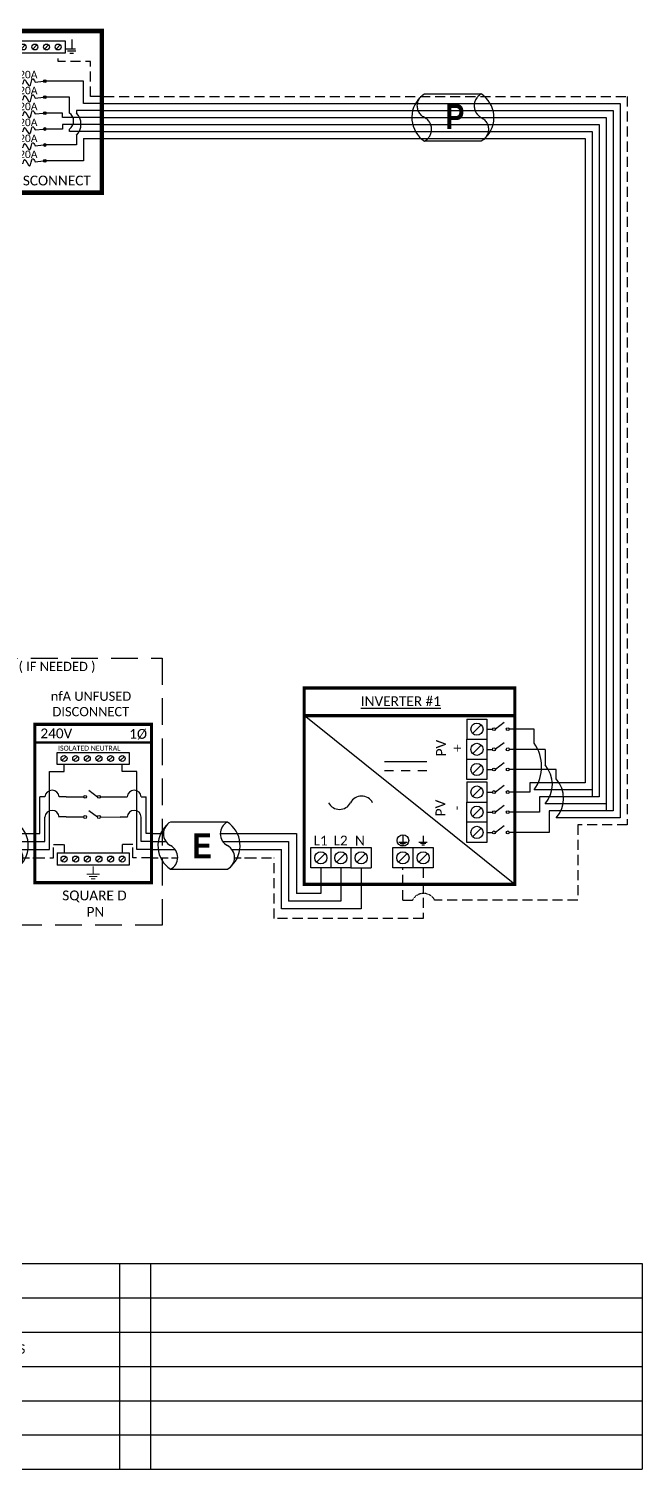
# Model space of a CAD drawing. Header units: feet. Extents: x 14113 to 14727, y 21598 to 22142.
# Drawn here: x 14497 to 14727, y 21598 to 22136 of the extents above; entities that cross this region are included whole.
import ezdxf

# ---------------------------------------------------------------- set-up
doc = ezdxf.new("R2010")
doc.units = ezdxf.units.FT
doc.header["$MEASUREMENT"] = 0
doc.linetypes.add('DASHED', pattern=[0.75, 0.5, -0.25])
doc.linetypes.add('HIDDEN', pattern=[0.375, 0.25, -0.125])
doc.layers.add('TEXT', color=7, linetype='Continuous')
doc.styles.add('ONE LINE TXT', font='techb___.ttf')
doc.styles.get("Standard").update_dxf_attribs({"font": 'CALIBRI.TTF'})

# ---------------------------------------------------------------- blocks, each defined once
blk = doc.blocks.new('*U30')
at = {"color": 7, "linetype": 'Continuous'}
for p, q in [((-7.14, 13.31), (-28.39, 13.31)), ((-28.39, -4.31), (-7.14, -4.31))]:
    blk.add_line(p, q, dxfattribs=at)
at = {"color": 7}
for p, q in [((-35.53, 9), (-31.05, 9)), ((-9.81, 9), (0, 9))]:
    blk.add_line(p, q, dxfattribs=at)
at = {"color": 10}
for p, q in [((-35.53, 6), (-30.11, 6)), ((-8.87, 6), (0, 6))]:
    blk.add_line(p, q, dxfattribs=at)
at = {"color": 253}
for p, q in [((-35.53, 3), (-26.66, 3)), ((-5.41, 3), (0, 3))]:
    blk.add_line(p, q, dxfattribs=at)
at = {"color": 92, "linetype": 'HIDDEN', "ltscale": 10}
for p, q in [((-4.48, 0), (0, 0)), ((-35.53, 0), (-25.72, 0))]:
    blk.add_line(p, q, dxfattribs=at)
at = {"color": 7, "linetype": 'Continuous'}
for centre, start, end in [((-22.54, 4.5), 133.9732, 236.4265), ((-12.99, 4.5), 313.9732, 56.4265)]:
    blk.add_arc(centre, 10.58, start, end, dxfattribs=at)
at = {"linetype": 'Continuous'}
for centre, start, end in [((-26.08, 8.91), 117.6639, 242.3361), ((-4.83, 8.91), 117.6639, 242.3361), ((-30.7, 0.09), 297.6639, 62.3361), ((-9.45, 0.09), 297.6639, 62.3361)]:
    blk.add_arc(centre, 4.98, start, end, dxfattribs=at)
blk = doc.blocks.new('unfusedDisconnect')
at = {"lineweight": 50}
blk.add_line((-43.61, 43.06), (0, 43.06), dxfattribs=at)
at = {"color": 1, "linetype": 'Continuous'}
for p, q in [((-35.27, 34.78), (-35.27, 39.32)), ((-35.27, 39.32), (-8.32, 39.32)), ((-8.32, 39.32), (-8.32, 34.78)), ((-8.32, 34.78), (-35.27, 34.78)), ((-31.89, 22.73), (-25.32, 22.73)), ((-23.43, 25.18), (-20.16, 22.74)), ((-19.08, 22.73), (-11.7, 22.73)), ((-23.43, 17.65), (-20.16, 15.2)), ((-31.89, 15.2), (-25.32, 15.2)), ((-19.08, 15.2), (-11.7, 15.19)), ((-35.27, 1.76), (-8.32, 1.76)), ((-35.27, 1.76), (-35.27, -2.78)), ((-8.32, 1.76), (-8.32, -2.78)), ((-8.32, -2.78), (-35.27, -2.78))]:
    blk.add_line(p, q, dxfattribs=at)
at = {"color": 4, "linetype": 'Continuous'}
for p, q in [((-31.89, 37.83), (-33.46, 36.26)), ((-27.53, 37.83), (-29.11, 36.26)), ((-23.18, 37.83), (-24.76, 36.26)), ((-18.83, 37.83), (-20.41, 36.26)), ((-14.48, 37.83), (-16.06, 36.26)), ((-10.13, 37.83), (-11.7, 36.26)), ((-31.89, 0.28), (-33.46, -1.3)), ((-27.53, 0.28), (-29.11, -1.3)), ((-23.18, 0.28), (-24.76, -1.3)), ((-18.83, 0.28), (-20.41, -1.3)), ((-14.48, 0.28), (-16.06, -1.3)), ((-10.13, 0.28), (-11.7, -1.3))]:
    blk.add_line(p, q, dxfattribs=at)
at = {"color": 253, "linetype": 'Continuous'}
for p, q in [((-32.67, 32.17), (-32.67, 34.78)), ((-10.92, 32.17), (-10.92, 34.78)), ((-38.16, 3), (-38.16, 32.17)), ((-38.16, 32.17), (-32.67, 32.17)), ((-5.43, 32.17), (-10.92, 32.17)), ((-5.43, 3), (-5.43, 32.17)), ((-43.61, 3), (-38.16, 3)), ((0, 3), (-5.43, 3))]:
    blk.add_line(p, q, dxfattribs=at)
at = {"color": 7, "linetype": 'Continuous'}
for p, q in [((-41.66, 9), (-41.66, 22.73)), ((-39.8, 22.73), (-41.66, 22.73)), ((-31.89, 22.73), (-34.52, 22.73)), ((-11.7, 22.73), (-9.07, 22.73)), ((-3.79, 22.73), (-1.93, 22.73)), ((-1.93, 9), (-1.93, 22.73))]:
    blk.add_line(p, q, dxfattribs=at)
at = {"color": 10, "linetype": 'Continuous'}
for p, q in [((-39.8, 6), (-39.8, 15.2)), ((-31.89, 15.2), (-34.52, 15.2)), ((-11.7, 15.2), (-9.07, 15.2)), ((-3.79, 6), (-3.79, 15.2)), ((-43.61, 6), (-39.8, 6)), ((0, 6), (-3.79, 6))]:
    blk.add_line(p, q, dxfattribs=at)
at = {"color": 7}
for p, q in [((-43.61, 9), (-41.66, 9)), ((0, 9), (-1.93, 9))]:
    blk.add_line(p, q, dxfattribs=at)
at = {"color": 92, "linetype": 'HIDDEN', "ltscale": 15}
for p, q in [((-43.61, 0), (-36.58, 0)), ((-36.58, 0), (-36.58, 4.9)), ((-36.58, 4.9), (-32.67, 4.9)), ((-32.67, 4.9), (-32.67, 1.76)), ((-7.01, 4.9), (-10.92, 4.9)), ((-10.92, 4.9), (-10.92, 1.76)), ((-7.01, 0), (-7.01, 4.9)), ((0, 0), (-7.01, 0))]:
    blk.add_line(p, q, dxfattribs=at)
at = {"lineweight": 50, "const_width": 1.19}
blk.add_lwpolyline([(-43.61, -9.34), (-43.61, 49.84), (0, 49.84), (0, -9.34)], close=True, dxfattribs=at)
at = {"color": 92, "linetype": 'Continuous', "lineweight": 5, "ltscale": 0.05, "flags": 128}
for points in [[(-21.8, -3.32), (-21.8, -6.17)], [(-24.14, -6.17), (-19.45, -6.17)], [(-20.27, -7.03), (-23.32, -7.03)], [(-21.08, -7.9), (-22.51, -7.9)]]:
    blk.add_lwpolyline(points, dxfattribs=at)
at = {"color": 4, "linetype": 'Continuous'}
for centre in [(-32.67, 37.05), (-28.32, 37.05), (-23.97, 37.05), (-19.62, 37.05), (-15.27, 37.05), (-10.92, 37.05), (-32.67, -0.51), (-28.32, -0.51), (-23.97, -0.51), (-19.62, -0.51), (-15.27, -0.51), (-10.92, -0.51)]:
    blk.add_circle(centre, 1.11, dxfattribs=at)
at = {"color": 1, "linetype": 'Continuous'}
for centre in [(-24.78, 22.73), (-19.62, 22.73), (-24.78, 15.2), (-19.62, 15.2)]:
    blk.add_circle(centre, 0.541, dxfattribs=at)
at = {"color": 7, "linetype": 'Continuous'}
for centre in [(-37.16, 22.58), (-6.43, 22.58)]:
    blk.add_arc(centre, 2.64, 3.2819, 176.7181, dxfattribs=at)
at = {"color": 10, "linetype": 'Continuous'}
for centre in [(-37.16, 15.04), (-6.43, 15.04)]:
    blk.add_arc(centre, 2.64, 3.2819, 176.7181, dxfattribs=at)
at = {"color": 4, "linetype": 'Continuous'}
blk.add_text('ISOLATED NEUTRAL', height=1.8743, dxfattribs=at).set_placement((-34.91, 39.97))
at = {"color": 1}
for s, width, gutter_width, heights, insert, char_height, attachment_point in [('\\A1;\\pi17.559;nfA UNFUSED\\P\\pi18.229;DISCONNECT', 64.922, 0, [11.89], (-55.21, 62.04), 3.4544, 1), ('240V', 0.1481, 0.75, [0], (-35.55, 46.4), 3.658, 5), ('1Ø', 0.1481, 0.75, [0], (-4.98, 46.1), 3.658, 5), ('\\A1;\\pi13.903,t32.191;SQUARE D\\P\\pi22.981,t41.269;PN', 51.6906, 0.203, [45.94], (-47.25, -12.27), 3.6576, 1)]:
    blk.add_mtext_dynamic_manual_height_columns(s, width=width, gutter_width=gutter_width, heights=heights, dxfattribs=dict(at, insert=insert, char_height=char_height, attachment_point=attachment_point))
blk = doc.blocks.new('*U15')
at = {"color": 10, "linetype": 'DASHED', "ltscale": 20}
blk.add_lwpolyline([(-75.05, 74.56), (3.97, 74.56), (3.97, -25.17), (-75.05, -25.17)], close=True, dxfattribs=at)
at = {"color": 7}
for name, p in [('unfusedDisconnect', (0, 0)), ('*U30', (-43.61, 0))]:
    blk.add_blockref(name, p, dxfattribs=at)
at = {"color": 10, "insert": (-50.86, 73.16), "char_height": 3.4544, "attachment_point": 1}
blk.add_mtext_dynamic_manual_height_columns('\\A1;\\pi1.2092;( IF NEEDED )', width=30.7523, gutter_width=0, heights=[6.58], dxfattribs=at)
at = {"color": 1, "linetype": 'Continuous', "insert": (-64.3, 9.22), "char_height": 9.3833, "attachment_point": 1, "style": 'ONE LINE TXT'}
blk.add_mtext_dynamic_manual_height_columns('{\\W1;\\C256;B}', width=0.1385, gutter_width=2.13, heights=[0], dxfattribs=at)
blk = doc.blocks.new('*T22')
at = {"linetype": 'ByBlock', "lineweight": -2, "transparency": 16777216}
for p, q in [((0, 0), (390.51, 0)), ((0, 0), (0, -76.8)), ((11.58, 0), (11.58, -76.8)), ((195.1, 0), (195.1, -76.8)), ((206.68, 0), (206.68, -76.8)), ((390.51, 0), (390.51, -76.8)), ((0, -12.8), (390.51, -12.8)), ((0, -25.61), (390.51, -25.61)), ((0, -38.41), (390.51, -38.41)), ((0, -51.22), (390.51, -51.22)), ((0, -64.02), (390.51, -64.02)), ((0, -76.8), (390.51, -76.8))]:
    blk.add_line(p, q, dxfattribs=at)
at = {"color": 0, "linetype": 'Continuous', "transparency": 16777216, "char_height": 3.4544, "attachment_point": 4}
for s, insert, width in [('{\\fCalibri|b0|i0|c0;A', (4.06, -6.4), 3.4544), ('{\\fCalibri|b0|i0|c0;#6 THWN-2 GEC TO EXISTING GROUND ROD', (15.65, -6.4), 175.3856), ('{\\fCalibri|b0|i0|c0;', (199.16, -6.4), 3.4544), ('{\\fCalibri|b0|i0|c0;', (210.74, -6.4), 175.7027), ('{\\fCalibri|b0|i0|c0;B', (4.06, -19.21), 3.4544), ("{\\fCalibri|b0|i0|c0;1'' EMT W/ 3-#10 THWN-2, 1-#10 THWN-2 GROUND", (15.65, -19.21), 175.3856), ('{\\fCalibri|b0|i0|c0;', (199.16, -19.21), 3.4544), ('{\\fCalibri|b0|i0|c0;', (210.74, -19.21), 175.7027), ('{\\fCalibri|b0|i0|c0;C', (4.06, -32.01), 3.4544), ('{\\fCalibri|b0|i0|c0;#12 PV WIRE W/ #8 BARE COPPER BOND TO MODULES AND RAILS', (15.65, -32.01), 175.3856), ('{\\fCalibri|b0|i0|c0;', (199.16, -32.01), 3.4544), ('{\\fCalibri|b0|i0|c0;', (210.74, -32.01), 175.7027), ('{\\fCalibri|b0|i0|c0;', (4.06, -44.82), 3.4544), ('{\\fCalibri|b0|i0|c0;', (15.65, -44.82), 175.3856), ('{\\fCalibri|b0|i0|c0;', (199.16, -44.82), 3.4544), ('{\\fCalibri|b0|i0|c0;', (210.74, -44.82), 175.7027), ('{\\fCalibri|b0|i0|c0;', (4.06, -57.62), 3.4544), ('{\\fCalibri|b0|i0|c0;', (15.65, -57.62), 175.3856), ('{\\fCalibri|b0|i0|c0;', (199.16, -57.62), 3.4544), ('{\\fCalibri|b0|i0|c0;', (210.74, -57.62), 175.7027), ('{\\fCalibri|b0|i0|c0;', (4.06, -70.41), 3.4544), ('{\\fCalibri|b0|i0|c0;', (15.65, -70.41), 175.3856), ('{\\fCalibri|b0|i0|c0;', (199.16, -70.41), 3.4544), ('{\\fCalibri|b0|i0|c0;', (210.74, -70.41), 175.7027)]:
    blk.add_mtext(s, dxfattribs=dict(at, insert=insert, width=width))
blk = doc.blocks.new('3 STRING FUSED DISCONNECT')
at = {"linetype": 'Continuous'}
h = blk.add_hatch(color=1, dxfattribs=at)
h.dxf.hatch_style = 1
edge = h.paths.add_edge_path()
edge.add_arc((21.34, 41.65), 0.513, 0, 360)
h = blk.add_hatch(color=1, dxfattribs=at)
h.dxf.hatch_style = 1
edge = h.paths.add_edge_path()
edge.add_arc((33.12, 41.65), 0.513, 0, 360)
h = blk.add_hatch(color=1, dxfattribs=at)
h.dxf.hatch_style = 1
edge = h.paths.add_edge_path()
edge.add_arc((21.34, 35.69), 0.513, 0, 360)
h = blk.add_hatch(color=1, dxfattribs=at)
h.dxf.hatch_style = 1
edge = h.paths.add_edge_path()
edge.add_arc((33.12, 35.69), 0.513, 0, 360)
h = blk.add_hatch(color=1, dxfattribs=at)
h.dxf.hatch_style = 1
edge = h.paths.add_edge_path()
edge.add_arc((21.34, 29.73), 0.513, 0, 360)
h = blk.add_hatch(color=1, dxfattribs=at)
h.dxf.hatch_style = 1
edge = h.paths.add_edge_path()
edge.add_arc((33.12, 29.73), 0.513, 0, 360)
h = blk.add_hatch(color=1, dxfattribs=at)
h.dxf.hatch_style = 1
edge = h.paths.add_edge_path()
edge.add_arc((21.34, 23.77), 0.513, 0, 360)
h = blk.add_hatch(color=1, dxfattribs=at)
h.dxf.hatch_style = 1
edge = h.paths.add_edge_path()
edge.add_arc((33.12, 23.77), 0.513, 0, 360)
h = blk.add_hatch(color=1, dxfattribs=at)
h.dxf.hatch_style = 1
edge = h.paths.add_edge_path()
edge.add_arc((21.34, 17.8), 0.513, 0, 360)
h = blk.add_hatch(color=1, dxfattribs=at)
h.dxf.hatch_style = 1
edge = h.paths.add_edge_path()
edge.add_arc((33.12, 17.8), 0.513, 0, 360)
h = blk.add_hatch(color=1, dxfattribs=at)
h.dxf.hatch_style = 1
edge = h.paths.add_edge_path()
edge.add_arc((21.34, 11.84), 0.513, 0, 360)
h = blk.add_hatch(color=1, dxfattribs=at)
h.dxf.hatch_style = 1
edge = h.paths.add_edge_path()
edge.add_arc((33.12, 11.84), 0.513, 0, 360)
at = {"color": 1, "linetype": 'Continuous'}
for p, q in [((13.76, 52.12), (13.76, 56.66)), ((13.76, 56.66), (40.7, 56.66)), ((40.7, 56.66), (40.7, 52.12)), ((40.7, 52.12), (13.76, 52.12)), ((21.94, 40.47), (25.04, 40.81)), ((29.51, 41.3), (32.61, 41.65)), ((21.95, 34.51), (25.05, 34.85)), ((29.52, 35.34), (32.62, 35.69)), ((21.95, 28.54), (25.05, 28.89)), ((29.52, 29.38), (32.62, 29.73)), ((21.94, 22.58), (25.04, 22.93)), ((29.51, 23.42), (32.61, 23.77)), ((21.95, 16.62), (25.05, 16.97)), ((29.52, 17.46), (32.62, 17.8)), ((21.95, 10.66), (25.05, 11.01)), ((29.52, 11.5), (32.62, 11.84))]:
    blk.add_line(p, q, dxfattribs=at)
at = {"color": 4, "linetype": 'Continuous'}
for p, q in [((17.14, 55.18), (15.57, 53.6)), ((21.49, 55.18), (19.92, 53.6)), ((25.84, 55.18), (24.27, 53.6)), ((30.19, 55.18), (28.62, 53.6)), ((34.54, 55.18), (32.97, 53.6)), ((38.89, 55.18), (37.32, 53.6))]:
    blk.add_line(p, q, dxfattribs=at)
at = {"color": 92, "linetype": 'HIDDEN', "ltscale": 15}
for p, q in [((0.83, 35.92), (4.26, 35.92)), ((53.64, 35.92), (50.2, 35.92))]:
    blk.add_line(p, q, dxfattribs=at)
at = {"color": 7, "linetype": 'Continuous'}
for p, q in [((6.89, 20.19), (6.89, 11.84)), ((47.58, 20.19), (47.58, 11.84)), ((6.89, 11.84), (14.75, 11.84)), ((47.58, 11.84), (39.71, 11.84))]:
    blk.add_line(p, q, dxfattribs=at)
at = {"lineweight": 50, "const_width": 1.71}
blk.add_lwpolyline([(54.46, 0), (0, 0), (0, 60.34), (54.46, 60.34)], close=True, dxfattribs=at)
blk.add_lwpolyline([(54.46, 0), (0, 0), (0, 60.34), (54.46, 60.34)], close=True, dxfattribs=at)
at = {"color": 92, "linetype": 'HIDDEN', "ltscale": 15, "flags": 128}
for points in [[(43.18, 57.24), (43.17, 53.74)], [(4.26, 35.92), (4.26, 49.04), (16.54, 49.04), (16.54, 52.12)], [(50.2, 35.92), (50.2, 49.04), (38.11, 49.04), (38.11, 52.12)], [(40.83, 53.74), (45.51, 53.74)], [(44.7, 52.87), (41.64, 52.87)], [(43.89, 52.01), (42.46, 52.01)]]:
    blk.add_lwpolyline(points, dxfattribs=at)
at = {"color": 10, "linetype": 'Continuous', "flags": 128}
for points in [[(0, 33.3), (6.89, 33.3), (6.89, 41.65), (14.75, 41.65)], [(54.46, 33.3), (47.58, 33.3), (47.58, 41.65), (39.71, 41.65)], [(12.13, 29.73), (12.13, 35.69), (14.75, 35.69)], [(42.34, 29.73), (42.34, 35.69), (39.71, 35.69)], [(0, 28.06), (14.75, 28.06), (14.75, 29.73)], [(54.46, 28.06), (39.71, 28.06), (39.71, 29.73)], [(0, 22.81), (12.13, 22.81), (12.13, 23.77)], [(54.46, 22.81), (42.34, 22.81), (42.34, 23.77)]]:
    blk.add_lwpolyline(points, dxfattribs=at)
at = {"color": 1, "linetype": 'Continuous', "flags": 128}
for points in [[(14.75, 41.65), (21.34, 41.65)], [(39.71, 41.65), (33.12, 41.65)], [(14.75, 35.69), (21.34, 35.69)], [(14.75, 35.69), (21.34, 35.69)], [(39.71, 35.69), (33.12, 35.69)], [(39.71, 35.69), (33.12, 35.69)], [(14.75, 29.73), (21.34, 29.73)], [(14.75, 29.73), (21.34, 29.73)], [(39.71, 29.73), (33.12, 29.73)], [(39.71, 29.73), (33.12, 29.73)], [(14.75, 23.77), (21.34, 23.77)], [(14.75, 23.77), (21.34, 23.77)], [(39.71, 23.77), (33.12, 23.77)], [(39.71, 23.77), (33.12, 23.77)], [(14.75, 17.8), (21.34, 17.8)], [(14.75, 17.8), (21.34, 17.8)], [(39.71, 17.8), (33.12, 17.8)], [(39.71, 17.8), (33.12, 17.8)], [(14.75, 11.84), (21.34, 11.84)], [(39.71, 11.84), (33.12, 11.84)]]:
    blk.add_lwpolyline(points, dxfattribs=at)
at = {"color": 7, "linetype": 'Continuous', "flags": 128}
for points in [[(0, 30.68), (9.51, 30.68), (9.51, 29.73)], [(54.46, 30.68), (44.96, 30.68), (44.96, 29.73)], [(0, 25.43), (14.75, 25.43), (14.75, 23.77)], [(54.46, 25.43), (39.71, 25.43), (39.71, 23.77)], [(6.89, 20.19), (0, 20.19)], [(9.51, 21.46), (9.51, 17.8), (14.75, 17.8)], [(44.96, 21.46), (44.96, 17.8), (39.71, 17.8)], [(47.58, 20.19), (54.46, 20.19)]]:
    blk.add_lwpolyline(points, dxfattribs=at)
at = {"color": 4, "linetype": 'Continuous'}
for centre in [(16.36, 54.39), (20.71, 54.39), (25.06, 54.39), (29.41, 54.39), (33.76, 54.39), (38.11, 54.39)]:
    blk.add_circle(centre, 1.11, dxfattribs=at)
at = {"color": 1, "linetype": 'Continuous'}
for centre in [(21.34, 41.65), (33.12, 41.65), (21.34, 35.69), (33.12, 35.69), (21.34, 29.73), (33.12, 29.73), (21.34, 23.77), (33.12, 23.77), (21.34, 17.8), (33.12, 17.8), (21.34, 11.84), (33.12, 11.84)]:
    blk.add_circle(centre, 0.513, dxfattribs=at)
at = {"color": 7, "linetype": 'Continuous'}
for centre, start, end in [((13.73, 25.59), 135.6055, 224.3945), ((40.74, 25.59), 315.6055, 44.3945)]:
    blk.add_arc(centre, 5.91, start, end, dxfattribs=at)
at = {"color": 10, "linetype": 'Continuous'}
for centre, start, end in [((14.17, 26.75), 124.3567, 235.6433), ((40.3, 26.75), 304.3567, 55.6433)]:
    blk.add_arc(centre, 3.61, start, end, dxfattribs=at)
at = {"color": 1, "linetype": 'Continuous'}
for points in [[(25.04, 40.81), (25.55, 42.21), (27.42, 39.72), (28.57, 42.55), (29.51, 41.3)], [(25.05, 34.85), (25.56, 36.25), (27.43, 33.76), (28.58, 36.59), (29.52, 35.34)], [(25.05, 28.89), (25.56, 30.29), (27.43, 27.8), (28.58, 30.63), (29.52, 29.38)], [(25.04, 22.93), (25.55, 24.33), (27.42, 21.84), (28.57, 24.67), (29.51, 23.42)], [(25.05, 16.97), (25.56, 18.37), (27.43, 15.87), (28.58, 18.71), (29.52, 17.46)], [(25.05, 11.01), (25.56, 12.41), (27.43, 9.91), (28.58, 12.75), (29.52, 11.5)]]:
    blk.add_spline(points, degree=3, dxfattribs=at)
for p in [(23.5, 42.72), (23.51, 36.76), (23.51, 30.8), (23.5, 24.83), (23.51, 18.87), (23.51, 12.91)]:
    blk.add_text('20A', height=2.778, dxfattribs=at).set_placement(p)
at = {"color": 1, "insert": (26.91, 4.5), "char_height": 3.6576, "attachment_point": 5}
blk.add_mtext_dynamic_manual_height_columns('FUSED DISCONNECT', width=66.4289, gutter_width=7.17, heights=[0], dxfattribs=at)
blk = doc.blocks.new('*U27')
at = {"color": 7}
blk.add_lwpolyline([(-10.62, -8.81), (-10.06, -8.47), (-10.06, -8.47), (-10.06, -8.47), (-9.67, -8.16), (-9.38, -7.89), (-9.16, -7.65), (-8.95, -7.39), (-8.67, -6.98), (-8.49, -6.65), (-8.33, -6.29), (-8.2, -5.93), (-8.09, -5.55), (-8.02, -5.18), (-7.97, -4.8), (-7.96, -4.4), (-7.97, -4.02), (-8.02, -3.63), (-8.09, -3.26), (-8.2, -2.88), (-8.33, -2.53), (-8.49, -2.17), (-8.68, -1.83), (-8.87, -1.53), (-9.03, -1.33), (-9.12, -1.2), (-9.39, -0.91), (-9.65, -0.67), (-9.93, -0.44), (-10.26, -0.21), (-10.62, 0), (-10.98, 0.21), (-11.31, 0.44), (-11.6, 0.67), (-11.85, 0.91), (-12.12, 1.2), (-12.22, 1.33), (-12.37, 1.53), (-12.57, 1.83), (-12.76, 2.17), (-12.92, 2.53), (-13.05, 2.88), (-13.15, 3.26), (-13.23, 3.63), (-13.27, 4.02), (-13.29, 4.4), (-13.27, 4.8), (-13.23, 5.18), (-13.15, 5.55), (-13.05, 5.93), (-12.92, 6.29), (-12.75, 6.65), (-12.57, 6.98), (-12.29, 7.39), (-12.08, 7.65), (-11.86, 7.89), (-11.57, 8.16), (-11.19, 8.47), (-11.19, 8.47), (-11.19, 8.47), (-10.62, 8.81), (10.62, 8.81), (10.06, 8.47), (10.06, 8.47), (10.06, 8.47), (9.67, 8.16), (9.38, 7.89), (9.16, 7.65), (8.95, 7.39), (8.67, 6.98), (8.49, 6.65), (8.33, 6.29), (8.2, 5.93), (8.09, 5.55), (8.02, 5.18), (7.97, 4.8), (7.96, 4.4), (7.97, 4.02), (8.02, 3.63), (8.09, 3.26), (8.2, 2.88), (8.33, 2.53), (8.49, 2.17), (8.68, 1.83), (8.87, 1.53), (9.03, 1.33), (9.12, 1.2), (9.39, 0.91), (9.65, 0.67), (9.93, 0.44), (10.26, 0.21), (10.62, 0), (10.98, -0.21), (11.31, -0.44), (11.6, -0.67), (11.85, -0.91), (12.12, -1.2), (12.22, -1.33), (12.37, -1.53), (12.57, -1.83), (12.76, -2.17), (12.92, -2.53), (13.05, -2.88), (13.15, -3.26), (13.23, -3.63), (13.27, -4.02), (13.29, -4.4), (13.27, -4.8), (13.23, -5.18), (13.15, -5.55), (13.05, -5.93), (12.92, -6.29), (12.75, -6.65), (12.57, -6.98), (12.29, -7.39), (12.08, -7.65), (11.86, -7.89), (11.57, -8.16), (11.19, -8.47), (11.19, -8.47), (11.19, -8.47), (10.62, -8.81), (10.62, -8.81)], close=True, dxfattribs=at)
at = {"color": 7, "linetype": 'Continuous'}
for centre, start, end in [((-4.77, 0), 133.9732, 236.4265), ((4.77, 0), 313.9732, 56.4265)]:
    blk.add_arc(centre, 10.58, start, end, dxfattribs=at)
at = {"color": 1, "linetype": 'Continuous', "insert": (-2.84, 5.1), "char_height": 9.3833, "attachment_point": 1, "style": 'ONE LINE TXT'}
blk.add_mtext_dynamic_manual_height_columns('{\\W1;\\C256;P}', width=0.1385, gutter_width=2.13, heights=[0], dxfattribs=at)

msp = doc.modelspace()

# ---------------------------------------------------------------- linework, layer by layer
at = {"color": 10, "linetype": 'Continuous'}
for p, q in [((14525.59, 22108.2), (14718.48, 22108.2)), ((14718.48, 22108.2), (14718.48, 21841.37)), ((14525.59, 22102.96), (14713.24, 22102.96)), ((14713.24, 22102.96), (14713.24, 21843.99)), ((14525.59, 22097.72), (14707.99, 22097.72)), ((14707.99, 22097.72), (14707.99, 21849.23)), ((14686.35, 21874.48), (14676.97, 21874.48)), ((14686.35, 21869.22), (14686.35, 21874.48)), ((14690.41, 21866.95), (14676.97, 21866.95)), ((14690.41, 21866.95), (14690.41, 21861.12)), ((14694.6, 21859.41), (14676.97, 21859.41)), ((14694.6, 21855.88), (14694.6, 21859.46)), ((14707.99, 21851.85), (14686.35, 21851.85)), ((14713.24, 21846.61), (14690.41, 21846.61)), ((14718.48, 21841.37), (14694.6, 21841.37)), ((14578.81, 21832.49), (14594.56, 21832.49)), ((14594.56, 21832.49), (14594.56, 21810.3)), ((14614.09, 21822.7), (14614.09, 21810.3)), ((14614.09, 21810.3), (14594.56, 21810.3))]:
    msp.add_line(p, q, dxfattribs=at)
at = {"color": 7, "linetype": 'Continuous'}
for p, q in [((14525.59, 22105.58), (14715.86, 22105.58)), ((14715.86, 22105.58), (14715.86, 21843.99)), ((14525.59, 22100.34), (14710.62, 22100.34)), ((14710.62, 22100.34), (14710.62, 21849.23)), ((14525.59, 22095.09), (14705.37, 22095.09)), ((14705.37, 22095.09), (14705.37, 21854.47)), ((14679.12, 21816.53), (14600.34, 21879.55)), ((14646.16, 21862.29), (14630.4, 21862.29)), ((14633.69, 21858.88), (14630.4, 21858.88)), ((14639.93, 21858.88), (14636.63, 21858.88)), ((14646.16, 21858.88), (14642.87, 21858.88)), ((14684.71, 21851), (14676.97, 21851)), ((14705.37, 21854.47), (14684.71, 21854.47)), ((14684.71, 21854.47), (14684.71, 21851)), ((14710.62, 21849.23), (14688.29, 21849.23)), ((14688.29, 21849.23), (14688.29, 21843.47)), ((14715.86, 21843.99), (14691.87, 21843.99)), ((14691.87, 21843.99), (14691.87, 21835.93)), ((14688.29, 21843.47), (14676.97, 21843.47)), ((14578.81, 21835.49), (14597.5, 21835.49)), ((14597.5, 21835.49), (14597.5, 21813.11)), ((14691.87, 21835.93), (14676.97, 21835.93)), ((14606.56, 21822.7), (14606.56, 21813.11)), ((14606.56, 21813.11), (14597.5, 21813.11))]:
    msp.add_line(p, q, dxfattribs=at)
at = {"color": 1, "linetype": 'Continuous'}
for p, q in [((14661.16, 21878.25), (14668.69, 21878.25)), ((14661.16, 21878.25), (14661.16, 21870.71)), ((14668.69, 21878.25), (14668.69, 21870.71)), ((14675.12, 21876.94), (14671.86, 21874.5)), ((14661.16, 21855.64), (14661.16, 21870.71)), ((14661.16, 21870.71), (14668.69, 21870.71)), ((14661.16, 21855.64), (14661.16, 21870.71)), ((14668.69, 21874.48), (14670.73, 21874.48)), ((14668.69, 21870.71), (14668.69, 21855.64)), ((14668.69, 21870.71), (14668.69, 21863.18)), ((14668.69, 21866.95), (14670.73, 21866.95)), ((14675.12, 21869.41), (14671.86, 21866.96)), ((14668.69, 21863.18), (14661.16, 21863.18)), ((14675.12, 21861.87), (14671.86, 21859.43)), ((14668.69, 21855.64), (14661.16, 21855.64)), ((14661.16, 21854.77), (14668.69, 21854.77)), ((14661.16, 21854.77), (14661.16, 21847.23)), ((14668.69, 21859.41), (14670.73, 21859.41)), ((14668.69, 21854.77), (14668.69, 21847.23)), ((14668.69, 21851), (14670.73, 21851)), ((14675.12, 21853.46), (14671.86, 21851.02)), ((14661.16, 21832.16), (14661.16, 21847.23)), ((14661.16, 21847.23), (14668.69, 21847.23)), ((14668.69, 21847.23), (14668.69, 21839.7)), ((14675.12, 21845.93), (14671.86, 21843.48)), ((14668.69, 21839.7), (14661.16, 21839.7)), ((14668.69, 21843.47), (14670.73, 21843.47)), ((14668.69, 21839.7), (14668.69, 21832.16)), ((14675.12, 21838.39), (14671.86, 21835.95)), ((14668.69, 21835.93), (14670.73, 21835.93)), ((14602.79, 21830.23), (14617.86, 21830.23)), ((14602.79, 21822.7), (14602.79, 21830.23)), ((14602.79, 21830.23), (14610.33, 21830.23)), ((14610.33, 21830.23), (14610.33, 21822.7)), ((14617.86, 21830.23), (14617.86, 21822.7)), ((14617.86, 21830.23), (14625.4, 21830.23)), ((14625.4, 21830.23), (14625.4, 21822.7)), ((14633.5, 21830.23), (14648.57, 21830.23)), ((14633.5, 21822.7), (14633.5, 21830.23)), ((14633.5, 21830.23), (14641.03, 21830.23)), ((14641.03, 21830.23), (14641.03, 21822.7)), ((14648.57, 21830.23), (14648.57, 21822.7)), ((14668.69, 21832.16), (14661.16, 21832.16)), ((14617.86, 21822.7), (14602.79, 21822.7)), ((14617.86, 21822.7), (14625.4, 21822.7)), ((14648.57, 21822.7), (14633.5, 21822.7))]:
    msp.add_line(p, q, dxfattribs=at)
at = {"color": 4, "linetype": 'Continuous'}
for p, q in [((14666.53, 21876.09), (14663.32, 21872.87)), ((14666.53, 21868.55), (14663.32, 21865.34)), ((14666.53, 21861.02), (14663.32, 21857.8)), ((14666.53, 21852.61), (14663.32, 21849.39)), ((14666.53, 21845.07), (14663.32, 21841.86)), ((14666.53, 21837.54), (14663.32, 21834.32)), ((14608.17, 21828.07), (14604.95, 21824.86)), ((14615.7, 21828.07), (14612.49, 21824.86)), ((14623.24, 21828.07), (14620.02, 21824.86)), ((14638.87, 21828.07), (14635.66, 21824.86)), ((14646.41, 21828.07), (14643.19, 21824.86))]:
    msp.add_line(p, q, dxfattribs=at)
at = {"color": 92, "linetype": 'HIDDEN', "ltscale": 15}
for p, q in [((14721.1, 21838.74), (14702.59, 21838.74)), ((14702.59, 21838.74), (14702.59, 21810.66)), ((14578.81, 21826.49), (14589.16, 21826.49)), ((14589.16, 21803.79), (14589.16, 21826.49)), ((14637.27, 21810.66), (14637.27, 21822.7)), ((14644.8, 21822.7), (14644.8, 21803.79)), ((14637.27, 21810.66), (14640.87, 21810.66)), ((14702.59, 21810.66), (14649.11, 21810.66)), ((14644.8, 21803.79), (14589.16, 21803.79))]:
    msp.add_line(p, q, dxfattribs=at)
at = {"color": 253, "linetype": 'Continuous'}
for p, q in [((14578.81, 21829.49), (14591.89, 21829.49)), ((14591.89, 21807.33), (14591.89, 21829.49)), ((14621.63, 21822.7), (14621.63, 21807.33)), ((14621.63, 21807.33), (14591.89, 21807.33))]:
    msp.add_line(p, q, dxfattribs=at)
at = {"color": 7, "lineweight": 50, "const_width": 1.19}
msp.add_lwpolyline([(14600.34, 21816.53), (14600.34, 21889.84), (14679.12, 21889.84), (14679.12, 21816.53)], close=True, dxfattribs=at)
at = {"lineweight": 50, "const_width": 1.19}
msp.add_lwpolyline([(14600.34, 21879.55), (14600.34, 21889.84), (14679.12, 21889.84), (14679.12, 21879.55)], close=True, dxfattribs=at)
at = {"color": 92, "linetype": 'Continuous', "flags": 128}
for points in [[(14637.27, 21834.64), (14637.26, 21832.34)], [(14644.8, 21834.64), (14644.8, 21832.34)], [(14635.73, 21832.34), (14638.8, 21832.34)], [(14638.27, 21831.77), (14636.26, 21831.77)], [(14637.74, 21831.2), (14636.79, 21831.2)], [(14643.26, 21832.34), (14646.34, 21832.34)], [(14645.8, 21831.77), (14643.8, 21831.77)], [(14645.27, 21831.2), (14644.33, 21831.2)]]:
    msp.add_lwpolyline(points, dxfattribs=at)
at = {"color": 4, "linetype": 'Continuous'}
for centre in [(14664.93, 21874.48), (14664.93, 21866.95), (14664.93, 21859.41), (14664.93, 21851), (14664.93, 21843.47), (14664.93, 21835.93), (14606.56, 21826.46), (14614.09, 21826.46), (14621.63, 21826.46), (14637.27, 21826.46), (14644.8, 21826.46)]:
    msp.add_circle(centre, 2.27, dxfattribs=at)
at = {"color": 1, "linetype": 'Continuous'}
for centre in [(14671.27, 21874.48), (14676.43, 21874.48), (14671.27, 21866.95), (14676.43, 21866.95), (14671.27, 21859.41), (14676.43, 21859.41), (14671.27, 21851), (14676.43, 21851), (14671.27, 21843.47), (14676.43, 21843.47), (14671.27, 21835.93), (14676.43, 21835.93)]:
    msp.add_circle(centre, 0.541, dxfattribs=at)
at = {"color": 92, "linetype": 'Continuous'}
msp.add_circle((14637.27, 21832.9), 2.17, dxfattribs=at)
at = {"color": 10, "linetype": 'Continuous'}
for centre, radius, start, end in [((14674.11, 21860.54), 15.01, 324.6607, 35.3393), ((14682.12, 21853.87), 11.02, 318.8055, 41.1945), ((14686.3, 21848.62), 11.02, 318.8055, 41.1945)]:
    msp.add_arc(centre, radius, start, end, dxfattribs=at)
at = {"linetype": 'Continuous'}
for centre, start, end in [((14621.82, 21844.84), 27.6639, 152.3361), ((14613.58, 21849.16), 207.6639, 332.3361)]:
    msp.add_arc(centre, 4.65, start, end, dxfattribs=at)
at = {"color": 92, "linetype": 'HIDDEN', "ltscale": 0.3}
msp.add_arc((14644.99, 21808.5), 4.65, 27.6639, 152.3361, dxfattribs=at)
at = {"layer": 'TEXT', "color": 92, "linetype": 'HIDDEN', "ltscale": 15}
for p, q in [((14525.59, 22110.82), (14721.1, 22110.82)), ((14721.1, 22110.82), (14721.1, 21838.74))]:
    msp.add_line(p, q, dxfattribs=at)

# ---------------------------------------------------------------- block references
at = {"color": 7}
for name, p in [('3 STRING FUSED DISCONNECT', (14470.29, 22074.9)), ('*U15', (14543.28, 21826.49)), ('*U30', (14578.81, 21826.49))]:
    msp.add_blockref(name, p, dxfattribs=at)
msp.add_blockref('*T22', (14336.19, 21674.88))

# ---------------------------------------------------------------- texts
at = {"color": 1, "linetype": 'Continuous'}
msp.add_text('%%UINVERTER #1', height=3.6576, dxfattribs=at).set_placement((14621.55, 21883.1))
at = {"color": 1, "char_height": 3.658, "attachment_point": 5, "rotation": 90}
for s, width, insert in [('PV +', 2.8378, (14654.53, 21867.41)), ('PV -', 2.8013, (14654.31, 21845.03))]:
    msp.add_mtext_dynamic_manual_height_columns(s, width=width, gutter_width=0.75, heights=[0], dxfattribs=dict(at, insert=insert))
at = {"color": 1, "linetype": 'Continuous', "insert": (14558.65, 21835.62), "char_height": 9.3833, "attachment_point": 1, "style": 'ONE LINE TXT'}
msp.add_mtext_dynamic_manual_height_columns('{\\W1;\\C256;E}', width=0.1385, gutter_width=2.13, heights=[0], dxfattribs=at)
at = {"color": 1, "attachment_point": 5}
for s, insert, char_height in [('L1', (14606.5, 21832.87), 3.658), ('L2', (14613.97, 21832.9), 3.658), ('N', (14621.22, 21832.85), 3.66)]:
    msp.add_mtext_dynamic_manual_height_columns(s, width=0.1481, gutter_width=0.75, heights=[0], dxfattribs=dict(at, insert=insert, char_height=char_height))

# ---------------------------------------------------------------- next in the draw order: block references
at = {"color": 7}
msp.add_blockref('*U27', (14655.94, 22102.96), dxfattribs=at)

doc.saveas('drawing.dxf')
